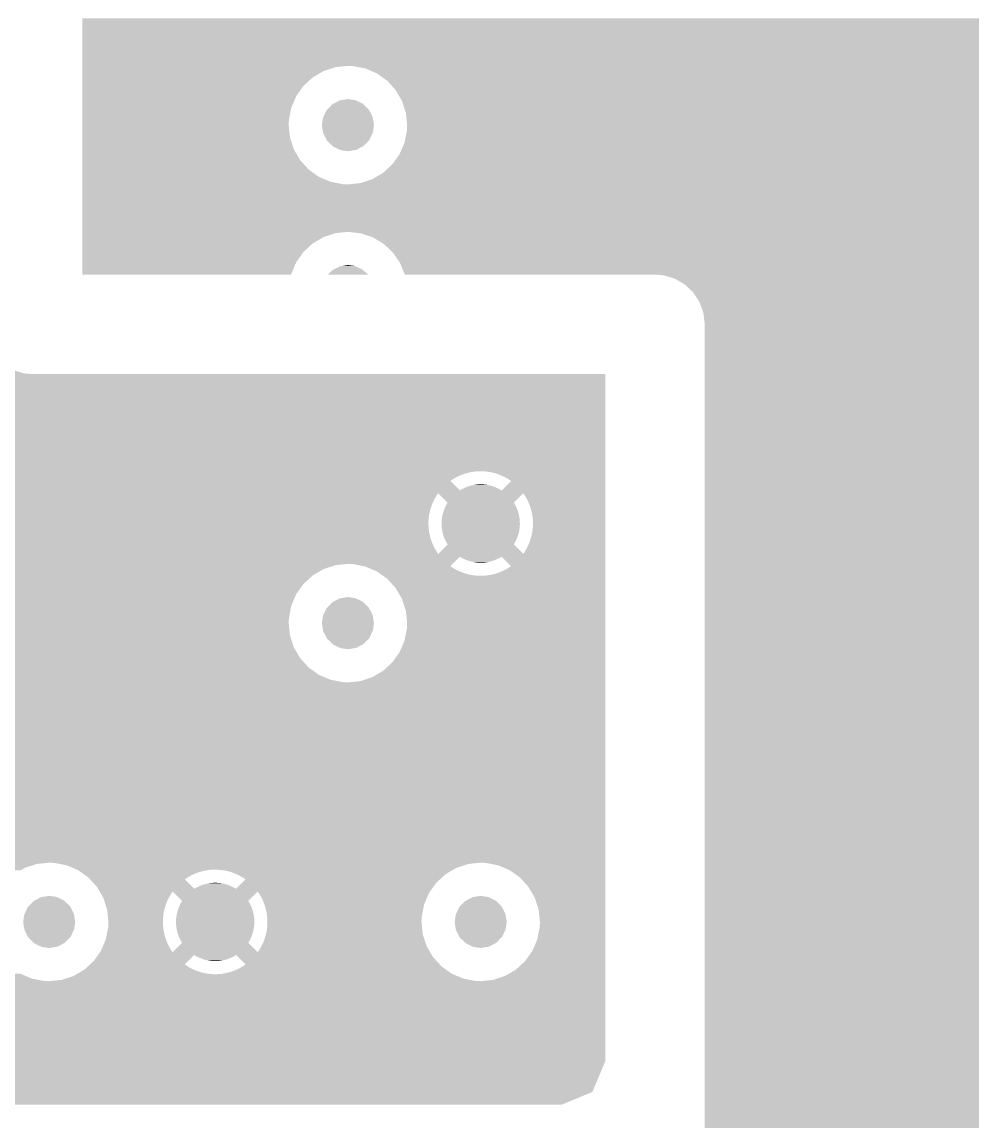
# Model space of a CAD drawing. Extents: x 295 to 953, y 10 to 290.
# Drawn here: x 645.09 to 659.63, y 184.79 to 201.63 of the extents above; entities that cross this region are included whole.
import ezdxf

# ---------------------------------------------------------------- set-up
doc = ezdxf.new("R2010")
doc.units = 0
doc.header["$LTSCALE"] = 5
doc.header["$MEASUREMENT"] = 0
doc.layers.add('FROMC1', color=7, linetype='CONTINUOUS')

msp = doc.modelspace()

# ---------------------------------------------------------------- linework, layer by layer
at = {"layer": 'FROMC1'}
for points in [[(646.01, 200.955), (646.01, 201.681), (679.411, 200.955), (679.411, 201.681)], [(646.01, 200.935), (646.01, 200.955), (649.883, 200.935), (650.074, 200.955)], [(646.01, 200.875), (646.01, 200.935), (649.701, 200.875), (649.883, 200.935)], [(646.01, 200.778), (646.01, 200.875), (649.535, 200.778), (649.701, 200.875)], [(650.153, 200.951), (650.074, 200.955), (679.411, 200.951), (679.411, 200.955)], [(650.342, 200.914), (650.153, 200.951), (679.411, 200.914), (679.411, 200.951)], [(650.518, 200.839), (650.342, 200.914), (679.411, 200.839), (679.411, 200.914)], [(650.674, 200.728), (650.518, 200.839), (679.411, 200.728), (679.411, 200.839)], [(646.01, 200.648), (646.01, 200.778), (649.394, 200.648), (649.535, 200.778)], [(646.01, 200.492), (646.01, 200.648), (649.283, 200.492), (649.394, 200.648)], [(650.803, 200.586), (650.674, 200.728), (679.411, 200.586), (679.411, 200.728)], [(646.01, 200.316), (646.01, 200.492), (649.207, 200.316), (649.283, 200.492)], [(650.9, 200.421), (650.803, 200.586), (679.411, 200.421), (679.411, 200.586)], [(646.01, 200.128), (646.01, 200.316), (649.17, 200.128), (649.207, 200.316)], [(649.756, 200.286), (649.836, 200.368), (650.394, 200.286), (650.309, 200.368)], [(649.836, 200.368), (649.848, 200.374), (650.309, 200.368), (650.303, 200.374)], [(649.848, 200.374), (649.948, 200.427), (650.303, 200.374), (650.195, 200.427)], [(649.948, 200.427), (649.968, 200.43), (650.195, 200.427), (650.189, 200.43)], [(649.968, 200.43), (650.074, 200.447), (650.189, 200.43), (650.074, 200.447)], [(650.96, 200.239), (650.9, 200.421), (679.411, 200.239), (679.411, 200.421)], [(646.01, 200.048), (646.01, 200.128), (649.167, 200.048), (649.17, 200.128)], [(649.675, 200.048), (649.692, 200.163), (650.472, 200.048), (650.454, 200.163)], [(649.692, 200.163), (649.697, 200.173), (650.454, 200.163), (650.452, 200.173)], [(649.697, 200.173), (649.747, 200.277), (650.452, 200.173), (650.398, 200.277)], [(649.747, 200.277), (649.756, 200.286), (650.398, 200.277), (650.394, 200.286)], [(650.98, 200.048), (650.96, 200.239), (679.411, 200.048), (679.411, 200.239)], [(646.01, 199.857), (646.01, 200.048), (649.187, 199.857), (649.167, 200.048)], [(649.693, 199.933), (649.675, 200.048), (650.455, 199.933), (650.472, 200.048)], [(650.94, 199.78), (650.977, 199.968), (679.411, 199.78), (679.411, 199.968)], [(650.977, 199.968), (650.98, 200.048), (679.411, 199.968), (679.411, 200.048)], [(646.01, 199.675), (646.01, 199.857), (649.247, 199.675), (649.187, 199.857)], [(649.695, 199.923), (649.693, 199.933), (650.45, 199.923), (650.455, 199.933)], [(649.749, 199.819), (649.695, 199.923), (650.4, 199.819), (650.45, 199.923)], [(649.753, 199.81), (649.749, 199.819), (650.391, 199.81), (650.4, 199.819)], [(649.838, 199.728), (649.753, 199.81), (650.311, 199.728), (650.391, 199.81)], [(646.01, 199.51), (646.01, 199.675), (649.344, 199.51), (649.247, 199.675)], [(649.844, 199.722), (649.838, 199.728), (650.299, 199.722), (650.311, 199.728)], [(649.952, 199.669), (649.844, 199.722), (650.199, 199.669), (650.299, 199.722)], [(649.959, 199.666), (649.952, 199.669), (650.179, 199.666), (650.199, 199.669)], [(650.074, 199.649), (649.959, 199.666), (650.074, 199.649), (650.179, 199.666)], [(650.864, 199.604), (650.94, 199.78), (679.411, 199.604), (679.411, 199.78)], [(646.01, 199.368), (646.01, 199.51), (649.473, 199.368), (649.344, 199.51)], [(650.753, 199.448), (650.864, 199.604), (679.411, 199.448), (679.411, 199.604)], [(646.01, 199.257), (646.01, 199.368), (649.629, 199.257), (649.473, 199.368)], [(650.446, 199.221), (650.612, 199.318), (679.411, 199.221), (679.411, 199.318)], [(650.612, 199.318), (650.753, 199.448), (679.411, 199.318), (679.411, 199.448)], [(646.01, 199.182), (646.01, 199.257), (649.806, 199.182), (649.629, 199.257)], [(646.01, 199.145), (646.01, 199.182), (649.994, 199.145), (649.806, 199.182)], [(646.01, 199.141), (646.01, 199.145), (650.074, 199.141), (649.994, 199.145)], [(646.01, 198.415), (646.01, 199.141), (679.411, 198.415), (679.411, 199.141)], [(650.074, 199.141), (650.264, 199.161), (679.411, 199.141), (679.411, 199.161)], [(650.264, 199.161), (650.446, 199.221), (679.411, 199.161), (679.411, 199.221)], [(646.01, 198.395), (646.01, 198.415), (649.883, 198.395), (650.074, 198.415)], [(646.01, 198.335), (646.01, 198.395), (649.701, 198.335), (649.883, 198.395)], [(646.01, 198.238), (646.01, 198.335), (649.535, 198.238), (649.701, 198.335)], [(650.278, 198.391), (650.074, 198.415), (679.411, 198.391), (679.411, 198.415)], [(650.459, 198.329), (650.278, 198.391), (679.411, 198.329), (679.411, 198.391)], [(650.623, 198.229), (650.459, 198.329), (679.411, 198.229), (679.411, 198.329)], [(646.01, 198.108), (646.01, 198.238), (649.394, 198.108), (649.535, 198.238)], [(646.01, 197.952), (646.01, 198.108), (649.283, 197.952), (649.394, 198.108)], [(650.762, 198.098), (650.623, 198.229), (679.411, 198.098), (679.411, 198.229)], [(646.01, 197.762), (646.01, 197.952), (649.203, 197.762), (649.283, 197.952)], [(650.871, 197.94), (650.762, 198.098), (679.411, 197.94), (679.411, 198.098)], [(650.944, 197.762), (650.871, 197.94), (679.411, 197.762), (679.411, 197.94)], [(649.767, 197.763), (649.836, 197.828), (650.38, 197.763), (650.306, 197.828)], [(649.836, 197.828), (649.871, 197.846), (650.306, 197.828), (650.285, 197.846)], [(649.871, 197.846), (649.948, 197.887), (650.285, 197.846), (650.189, 197.887)], [(649.948, 197.887), (650.003, 197.895), (650.189, 197.887), (650.168, 197.895)], [(650.003, 197.895), (650.074, 197.907), (650.168, 197.895), (650.074, 197.907)], [(649.767, 197.762), (649.767, 197.763), (650.38, 197.762), (650.38, 197.763)], [(650.944, 197.762), (650.944, 197.762), (679.41, 197.762), (679.411, 197.762)], [(654.912, 197.749), (654.773, 197.762), (661.011, 197.749), (661.123, 197.762)], [(654.936, 197.742), (654.912, 197.749), (660.948, 197.742), (661.011, 197.749)], [(655.08, 197.697), (654.936, 197.742), (660.825, 197.697), (660.948, 197.742)], [(655.106, 197.682), (655.08, 197.697), (660.783, 197.682), (660.825, 197.697)], [(655.232, 197.608), (655.106, 197.682), (660.67, 197.608), (660.783, 197.682)], [(655.255, 197.586), (655.232, 197.608), (660.636, 197.586), (660.67, 197.608)], [(655.359, 197.487), (655.255, 197.586), (660.541, 197.487), (660.636, 197.586)], [(655.377, 197.459), (655.359, 197.487), (660.514, 197.459), (660.541, 197.487)], [(655.455, 197.34), (655.377, 197.459), (660.444, 197.34), (660.514, 197.459)], [(655.466, 197.308), (655.455, 197.34), (660.425, 197.308), (660.444, 197.34)], [(655.514, 197.175), (655.466, 197.308), (660.384, 197.175), (660.425, 197.308)], [(655.518, 197.14), (655.514, 197.175), (660.373, 197.14), (660.384, 197.175)], [(655.535, 197), (655.518, 197.14), (660.361, 197), (660.373, 197.14)], [(655.535, 195.587), (655.535, 197), (660.361, 195.587), (660.361, 197)], [(597.75, 196.251), (597.75, 196.303), (645.108, 196.251), (644.94, 196.303)], [(597.75, 196.238), (597.75, 196.251), (645.248, 196.238), (645.108, 196.251)], [(597.75, 196.002), (597.75, 196.238), (654.011, 196.002), (654.011, 196.238)], [(597.75, 196.238), (597.75, 196.238), (654.011, 196.238), (654.01, 196.238)], [(634.532, 195.998), (634.453, 196.002), (654.011, 195.998), (654.011, 196.002)], [(634.721, 195.961), (634.532, 195.998), (654.011, 195.961), (654.011, 195.998)], [(634.897, 195.886), (634.721, 195.961), (654.011, 195.886), (654.011, 195.961)], [(635.053, 195.775), (634.897, 195.886), (654.011, 195.775), (654.011, 195.886)], [(635.182, 195.633), (635.053, 195.775), (654.011, 195.633), (654.011, 195.775)], [(635.279, 195.468), (635.182, 195.633), (654.011, 195.468), (654.011, 195.633)], [(655.535, 195.586), (655.535, 195.587), (660.36, 195.586), (660.361, 195.587)], [(655.535, 195.415), (655.535, 195.586), (660.274, 195.415), (660.36, 195.586)], [(635.339, 195.286), (635.279, 195.468), (654.011, 195.286), (654.011, 195.468)], [(655.535, 195.23), (655.535, 195.415), (660.226, 195.23), (660.274, 195.415)], [(635.359, 195.095), (635.339, 195.286), (654.011, 195.095), (654.011, 195.286)], [(635.356, 195.015), (635.359, 195.095), (654.011, 195.015), (654.011, 195.095)], [(655.535, 195.095), (655.535, 195.23), (660.216, 195.095), (660.226, 195.23)], [(655.535, 194.904), (655.535, 195.095), (660.236, 194.904), (660.216, 195.095)], [(635.319, 194.827), (635.356, 195.015), (654.011, 194.827), (654.011, 195.015)], [(635.277, 194.73), (635.282, 194.741), (651.919, 194.73), (651.975, 194.741)], [(635.282, 194.741), (635.285, 194.749), (651.975, 194.741), (652.031, 194.749)], [(635.285, 194.749), (635.287, 194.752), (652.031, 194.749), (652.088, 194.752)], [(635.287, 194.752), (635.319, 194.827), (654.011, 194.752), (654.011, 194.827)], [(652.145, 194.751), (652.088, 194.752), (654.011, 194.751), (654.011, 194.752)], [(652.202, 194.746), (652.145, 194.751), (654.011, 194.746), (654.011, 194.751)], [(652.258, 194.737), (652.202, 194.746), (654.011, 194.737), (654.011, 194.746)], [(655.535, 194.722), (655.535, 194.904), (660.296, 194.722), (660.236, 194.904)], [(635.132, 194.495), (635.209, 194.603), (651.75, 194.495), (651.641, 194.603)], [(635.209, 194.603), (635.218, 194.616), (651.641, 194.603), (651.659, 194.616)], [(635.218, 194.616), (635.24, 194.646), (651.659, 194.616), (651.707, 194.646)], [(635.24, 194.646), (635.243, 194.651), (651.707, 194.646), (651.717, 194.651)], [(635.243, 194.651), (635.252, 194.673), (651.717, 194.651), (651.758, 194.673)], [(635.252, 194.673), (635.262, 194.696), (651.758, 194.673), (651.81, 194.696)], [(635.262, 194.696), (635.271, 194.715), (651.81, 194.696), (651.864, 194.715)], [(635.271, 194.715), (635.277, 194.73), (651.864, 194.715), (651.919, 194.73)], [(652.314, 194.725), (652.258, 194.737), (654.011, 194.725), (654.011, 194.737)], [(652.368, 194.708), (652.314, 194.725), (654.011, 194.708), (654.011, 194.725)], [(652.421, 194.687), (652.368, 194.708), (654.011, 194.687), (654.011, 194.708)], [(652.473, 194.663), (652.421, 194.687), (654.011, 194.663), (654.011, 194.687)], [(652.426, 194.459), (652.57, 194.603), (654.011, 194.459), (654.011, 194.603)], [(652.523, 194.635), (652.473, 194.663), (654.011, 194.635), (654.011, 194.663)], [(652.57, 194.603), (652.523, 194.635), (654.011, 194.603), (654.011, 194.635)], [(655.535, 194.604), (655.535, 194.722), (660.36, 194.604), (660.296, 194.722)], [(655.535, 194.603), (655.535, 194.604), (660.361, 194.603), (660.36, 194.604)], [(655.535, 185.57), (655.535, 194.603), (660.361, 185.57), (660.361, 194.603)], [(634.995, 194.369), (635.047, 194.417), (651.423, 194.369), (651.454, 194.417)], [(635.047, 194.417), (635.093, 194.459), (654.011, 194.417), (654.011, 194.459)], [(635.093, 194.459), (635.132, 194.495), (651.785, 194.459), (651.75, 194.495)], [(635.093, 194.459), (635.093, 194.459), (651.786, 194.459), (651.785, 194.459)], [(651.599, 194.272), (651.454, 194.417), (652.612, 194.272), (652.757, 194.417)], [(651.786, 194.459), (651.814, 194.476), (652.426, 194.459), (652.396, 194.476)], [(651.814, 194.476), (651.829, 194.483), (652.396, 194.476), (652.383, 194.483)], [(651.829, 194.483), (651.858, 194.498), (652.383, 194.483), (652.352, 194.498)], [(651.858, 194.498), (651.874, 194.504), (652.352, 194.498), (652.338, 194.504)], [(651.874, 194.504), (651.904, 194.517), (652.338, 194.504), (652.306, 194.517)], [(651.904, 194.517), (651.921, 194.522), (652.306, 194.517), (652.292, 194.522)], [(651.921, 194.522), (651.951, 194.531), (652.292, 194.522), (652.258, 194.531)], [(651.951, 194.531), (651.969, 194.535), (652.258, 194.531), (652.244, 194.535)], [(651.969, 194.535), (651.999, 194.542), (652.244, 194.535), (652.209, 194.542)], [(651.999, 194.542), (652.018, 194.545), (652.209, 194.542), (652.196, 194.545)], [(652.018, 194.545), (652.048, 194.549), (652.196, 194.545), (652.159, 194.549)], [(652.048, 194.549), (652.072, 194.55), (652.159, 194.549), (652.147, 194.55)], [(652.072, 194.55), (652.098, 194.551), (652.147, 194.55), (652.098, 194.551)], [(652.779, 194.384), (652.757, 194.417), (654.011, 194.384), (654.011, 194.417)], [(634.662, 194.215), (634.824, 194.268), (651.35, 194.215), (651.37, 194.268)], [(634.824, 194.268), (634.825, 194.268), (651.37, 194.268), (651.371, 194.268)], [(634.825, 194.268), (634.912, 194.319), (651.371, 194.268), (651.395, 194.319)], [(634.912, 194.319), (634.991, 194.365), (651.395, 194.319), (651.421, 194.365)], [(634.991, 194.365), (634.995, 194.369), (651.421, 194.365), (651.423, 194.369)], [(651.574, 194.229), (651.578, 194.236), (652.637, 194.229), (652.633, 194.236)], [(651.578, 194.236), (651.599, 194.272), (652.633, 194.236), (652.612, 194.272)], [(652.808, 194.335), (652.779, 194.384), (654.011, 194.335), (654.011, 194.384)], [(652.834, 194.284), (652.808, 194.335), (654.011, 194.284), (654.011, 194.335)], [(652.855, 194.231), (652.834, 194.284), (654.011, 194.231), (654.011, 194.284)], [(608.282, 194.16), (608.273, 194.188), (651.333, 194.16), (651.342, 194.188)], [(608.288, 194.143), (608.282, 194.16), (651.329, 194.143), (651.333, 194.16)], [(608.292, 194.105), (608.288, 194.143), (651.32, 194.105), (651.329, 194.143)], [(608.298, 194.048), (608.292, 194.105), (651.311, 194.048), (651.32, 194.105)], [(634.453, 194.188), (634.643, 194.208), (651.342, 194.188), (651.348, 194.208)], [(634.643, 194.208), (634.662, 194.215), (651.348, 194.208), (651.35, 194.215)], [(651.515, 194.05), (651.522, 194.091), (652.697, 194.05), (652.688, 194.091)], [(651.522, 194.091), (651.525, 194.099), (652.688, 194.091), (652.687, 194.099)], [(651.525, 194.099), (651.536, 194.138), (652.687, 194.099), (652.675, 194.138)], [(651.536, 194.138), (651.539, 194.146), (652.675, 194.138), (652.673, 194.146)], [(651.539, 194.146), (651.553, 194.185), (652.673, 194.146), (652.658, 194.185)], [(651.553, 194.185), (651.557, 194.192), (652.658, 194.185), (652.655, 194.192)], [(651.557, 194.192), (651.574, 194.229), (652.655, 194.192), (652.637, 194.229)], [(652.873, 194.177), (652.855, 194.231), (654.011, 194.177), (654.011, 194.231)], [(652.887, 194.122), (652.873, 194.177), (654.011, 194.122), (654.011, 194.177)], [(652.898, 194.066), (652.887, 194.122), (654.011, 194.066), (654.011, 194.122)], [(652.904, 194.009), (652.898, 194.066), (654.011, 194.009), (654.011, 194.066)], [(608.304, 193.991), (608.298, 194.048), (651.306, 193.991), (651.311, 194.048)], [(608.308, 193.952), (608.304, 193.991), (651.306, 193.952), (651.306, 193.991)], [(608.305, 193.878), (608.308, 193.934), (651.309, 193.878), (651.306, 193.934)], [(608.308, 193.934), (608.308, 193.952), (651.306, 193.934), (651.306, 193.952)], [(651.506, 193.952), (651.508, 193.993), (652.705, 193.952), (652.703, 193.993)], [(651.508, 193.911), (651.506, 193.952), (652.704, 193.911), (652.705, 193.952)], [(651.508, 194.001), (651.513, 194.042), (652.703, 194.001), (652.698, 194.042)], [(651.508, 193.993), (651.508, 194.001), (652.703, 193.993), (652.703, 194.001)], [(651.508, 193.903), (651.508, 193.911), (652.703, 193.903), (652.704, 193.911)], [(651.513, 193.862), (651.508, 193.903), (652.698, 193.862), (652.703, 193.903)], [(651.513, 194.042), (651.515, 194.05), (652.698, 194.042), (652.697, 194.05)], [(652.9, 193.856), (652.905, 193.913), (654.011, 193.856), (654.011, 193.913)], [(652.906, 193.952), (652.904, 194.009), (654.011, 193.952), (654.011, 194.009)], [(652.905, 193.913), (652.906, 193.952), (654.011, 193.913), (654.011, 193.952)], [(608.273, 193.71), (608.284, 193.765), (651.343, 193.71), (651.328, 193.765)], [(608.284, 193.765), (608.295, 193.821), (651.328, 193.765), (651.316, 193.821)], [(608.295, 193.821), (608.305, 193.872), (651.316, 193.821), (651.31, 193.872)], [(608.305, 193.872), (608.305, 193.878), (651.31, 193.872), (651.309, 193.878)], [(651.514, 193.854), (651.513, 193.862), (652.697, 193.854), (652.698, 193.862)], [(651.523, 193.813), (651.514, 193.854), (652.689, 193.813), (652.697, 193.854)], [(651.524, 193.805), (651.523, 193.813), (652.687, 193.805), (652.689, 193.813)], [(651.536, 193.766), (651.524, 193.805), (652.675, 193.766), (652.687, 193.805)], [(651.538, 193.758), (651.536, 193.766), (652.672, 193.758), (652.675, 193.766)], [(651.553, 193.719), (651.538, 193.758), (652.658, 193.719), (652.672, 193.758)], [(652.861, 193.689), (652.878, 193.744), (654.011, 193.689), (654.011, 193.744)], [(652.878, 193.744), (652.891, 193.799), (654.011, 193.744), (654.011, 193.799)], [(652.891, 193.799), (652.9, 193.856), (654.011, 193.799), (654.011, 193.856)], [(608.212, 193.554), (608.234, 193.604), (651.412, 193.554), (651.385, 193.604)], [(608.234, 193.604), (608.256, 193.657), (651.385, 193.604), (651.362, 193.657)], [(608.256, 193.657), (608.268, 193.684), (651.362, 193.657), (651.352, 193.684)], [(608.268, 193.684), (608.273, 193.71), (651.352, 193.684), (651.343, 193.71)], [(651.454, 193.487), (651.599, 193.632), (652.757, 193.487), (652.612, 193.632)], [(651.556, 193.712), (651.553, 193.719), (652.655, 193.712), (652.658, 193.719)], [(651.574, 193.675), (651.556, 193.712), (652.637, 193.675), (652.655, 193.712)], [(651.578, 193.668), (651.574, 193.675), (652.633, 193.668), (652.637, 193.675)], [(651.599, 193.632), (651.578, 193.668), (652.612, 193.632), (652.633, 193.668)], [(652.788, 193.535), (652.816, 193.585), (654.011, 193.535), (654.011, 193.585)], [(652.816, 193.585), (652.841, 193.636), (654.011, 193.585), (654.011, 193.636)], [(652.841, 193.636), (652.861, 193.689), (654.011, 193.636), (654.011, 193.689)], [(608.081, 193.352), (608.148, 193.445), (651.692, 193.352), (651.785, 193.445)], [(608.148, 193.445), (608.178, 193.487), (654.011, 193.445), (654.011, 193.487)], [(608.148, 193.445), (608.148, 193.445), (651.785, 193.445), (651.786, 193.445)], [(608.178, 193.487), (608.19, 193.505), (651.454, 193.487), (651.442, 193.505)], [(608.19, 193.505), (608.192, 193.508), (651.442, 193.505), (651.44, 193.508)], [(608.192, 193.508), (608.212, 193.554), (651.44, 193.508), (651.412, 193.554)], [(651.815, 193.428), (651.786, 193.445), (652.397, 193.428), (652.426, 193.445)], [(651.828, 193.421), (651.815, 193.428), (652.382, 193.421), (652.397, 193.428)], [(651.859, 193.406), (651.828, 193.421), (652.353, 193.406), (652.382, 193.421)], [(651.873, 193.4), (651.859, 193.406), (652.337, 193.4), (652.353, 193.406)], [(651.905, 193.387), (651.873, 193.4), (652.307, 193.387), (652.337, 193.4)], [(652.57, 193.301), (652.426, 193.445), (654.011, 193.301), (654.011, 193.445)], [(652.757, 193.487), (652.788, 193.535), (654.011, 193.487), (654.011, 193.535)], [(608.063, 193.335), (608.081, 193.352), (651.675, 193.335), (651.692, 193.352)], [(636.945, 193.331), (636.866, 193.335), (650.04, 193.331), (650.074, 193.335)], [(637.031, 193.315), (636.945, 193.331), (649.883, 193.315), (650.04, 193.331)], [(637.134, 193.294), (637.031, 193.315), (649.821, 193.294), (649.883, 193.315)], [(637.226, 193.255), (637.134, 193.294), (649.701, 193.255), (649.821, 193.294)], [(637.31, 193.219), (637.226, 193.255), (649.639, 193.219), (649.701, 193.255)], [(650.153, 193.331), (650.074, 193.335), (651.672, 193.331), (651.675, 193.335)], [(650.309, 193.301), (650.153, 193.331), (651.641, 193.301), (651.672, 193.331)], [(650.342, 193.294), (650.309, 193.301), (651.651, 193.294), (651.641, 193.301)], [(650.4, 193.269), (650.342, 193.294), (651.689, 193.269), (651.651, 193.294)], [(650.465, 193.241), (650.4, 193.269), (651.738, 193.241), (651.689, 193.269)], [(650.518, 193.219), (650.465, 193.241), (651.786, 193.219), (651.738, 193.241)], [(651.919, 193.382), (651.905, 193.387), (652.29, 193.382), (652.307, 193.387)], [(651.953, 193.373), (651.919, 193.382), (652.26, 193.373), (652.29, 193.382)], [(651.967, 193.369), (651.953, 193.373), (652.242, 193.369), (652.26, 193.373)], [(652.002, 193.362), (651.967, 193.369), (652.212, 193.362), (652.242, 193.369)], [(652.015, 193.359), (652.002, 193.362), (652.193, 193.359), (652.212, 193.362)], [(652.052, 193.355), (652.015, 193.359), (652.163, 193.355), (652.193, 193.359)], [(652.064, 193.354), (652.052, 193.355), (652.139, 193.354), (652.163, 193.355)], [(652.113, 193.353), (652.064, 193.354), (652.113, 193.353), (652.139, 193.354)], [(652.401, 193.208), (652.453, 193.231), (654.011, 193.208), (654.011, 193.231)], [(652.453, 193.231), (652.504, 193.258), (654.011, 193.231), (654.011, 193.258)], [(652.504, 193.258), (652.552, 193.288), (654.011, 193.258), (654.011, 193.288)], [(652.552, 193.288), (652.57, 193.301), (654.011, 193.288), (654.011, 193.301)], [(637.395, 193.158), (637.31, 193.219), (649.535, 193.158), (649.639, 193.219)], [(637.466, 193.108), (637.395, 193.158), (649.481, 193.108), (649.535, 193.158)], [(637.538, 193.028), (637.466, 193.108), (649.394, 193.028), (649.481, 193.108)], [(650.52, 193.217), (650.518, 193.219), (651.79, 193.217), (651.786, 193.219)], [(650.549, 193.196), (650.52, 193.217), (651.843, 193.196), (651.79, 193.217)], [(650.573, 193.179), (650.549, 193.196), (651.897, 193.179), (651.843, 193.196)], [(650.591, 193.167), (650.573, 193.179), (651.953, 193.167), (651.897, 193.179)], [(650.603, 193.158), (650.591, 193.167), (652.009, 193.158), (651.953, 193.167)], [(650.61, 193.153), (650.603, 193.158), (652.066, 193.153), (652.009, 193.158)], [(650.611, 193.152), (650.61, 193.153), (652.123, 193.152), (652.066, 193.153)], [(650.674, 193.108), (650.611, 193.152), (654.011, 193.108), (654.011, 193.152)], [(650.803, 192.966), (650.674, 193.108), (654.011, 192.966), (654.011, 193.108)], [(652.123, 193.152), (652.18, 193.155), (654.011, 193.152), (654.011, 193.155)], [(652.18, 193.155), (652.237, 193.163), (654.011, 193.155), (654.011, 193.163)], [(652.237, 193.163), (652.292, 193.174), (654.011, 193.163), (654.011, 193.174)], [(652.292, 193.174), (652.347, 193.189), (654.011, 193.174), (654.011, 193.189)], [(652.347, 193.189), (652.401, 193.208), (654.011, 193.189), (654.011, 193.208)], [(637.595, 192.966), (637.538, 193.028), (649.35, 192.966), (649.394, 193.028)], [(637.65, 192.872), (637.595, 192.966), (649.283, 192.872), (649.35, 192.966)], [(650.9, 192.801), (650.803, 192.966), (654.011, 192.801), (654.011, 192.966)], [(637.692, 192.801), (637.65, 192.872), (649.252, 192.801), (649.283, 192.872)], [(637.727, 192.696), (637.692, 192.801), (649.207, 192.696), (649.252, 192.801)], [(649.756, 192.666), (649.836, 192.748), (650.394, 192.666), (650.309, 192.748)], [(649.836, 192.748), (649.848, 192.754), (650.309, 192.748), (650.303, 192.754)], [(649.848, 192.754), (649.948, 192.807), (650.303, 192.754), (650.195, 192.807)], [(649.948, 192.807), (649.968, 192.81), (650.195, 192.807), (650.189, 192.81)], [(649.968, 192.81), (650.074, 192.827), (650.189, 192.81), (650.074, 192.827)], [(650.96, 192.619), (650.9, 192.801), (654.011, 192.619), (654.011, 192.801)], [(637.752, 192.619), (637.727, 192.696), (649.192, 192.619), (649.207, 192.696)], [(637.764, 192.508), (637.752, 192.619), (649.17, 192.508), (649.192, 192.619)], [(649.692, 192.543), (649.697, 192.553), (650.454, 192.543), (650.452, 192.553)], [(649.697, 192.553), (649.747, 192.657), (650.452, 192.553), (650.398, 192.657)], [(649.747, 192.657), (649.756, 192.666), (650.398, 192.657), (650.394, 192.666)], [(650.98, 192.428), (650.96, 192.619), (654.011, 192.428), (654.011, 192.619)], [(637.772, 192.428), (637.764, 192.508), (649.167, 192.428), (649.17, 192.508)], [(637.769, 192.348), (637.772, 192.428), (649.175, 192.348), (649.167, 192.428)], [(649.675, 192.428), (649.692, 192.543), (650.472, 192.428), (650.454, 192.543)], [(649.693, 192.313), (649.675, 192.428), (650.455, 192.313), (650.472, 192.428)], [(650.977, 192.348), (650.98, 192.428), (654.011, 192.348), (654.011, 192.428)], [(637.732, 192.16), (637.747, 192.237), (649.212, 192.16), (649.187, 192.237)], [(637.747, 192.237), (637.769, 192.348), (649.187, 192.237), (649.175, 192.348)], [(649.695, 192.303), (649.693, 192.313), (650.45, 192.303), (650.455, 192.313)], [(649.749, 192.199), (649.695, 192.303), (650.4, 192.199), (650.45, 192.303)], [(650.94, 192.16), (650.977, 192.348), (654.011, 192.16), (654.011, 192.348)], [(637.656, 191.984), (637.687, 192.055), (649.289, 191.984), (649.247, 192.055)], [(637.687, 192.055), (637.732, 192.16), (649.247, 192.055), (649.212, 192.16)], [(649.753, 192.19), (649.749, 192.199), (650.391, 192.19), (650.4, 192.199)], [(649.838, 192.108), (649.753, 192.19), (650.311, 192.108), (650.391, 192.19)], [(649.844, 192.102), (649.838, 192.108), (650.299, 192.102), (650.311, 192.108)], [(649.952, 192.049), (649.844, 192.102), (650.199, 192.049), (650.299, 192.102)], [(649.959, 192.046), (649.952, 192.049), (650.179, 192.046), (650.199, 192.049)], [(650.074, 192.029), (649.959, 192.046), (650.074, 192.029), (650.179, 192.046)], [(650.864, 191.984), (650.94, 192.16), (654.011, 191.984), (654.011, 192.16)], [(637.545, 191.828), (637.589, 191.89), (649.401, 191.828), (649.344, 191.89)], [(637.589, 191.89), (637.656, 191.984), (649.344, 191.89), (649.289, 191.984)], [(650.753, 191.828), (650.864, 191.984), (654.011, 191.828), (654.011, 191.984)], [(637.404, 191.698), (637.459, 191.748), (649.544, 191.698), (649.473, 191.748)], [(637.459, 191.748), (637.545, 191.828), (649.473, 191.748), (649.401, 191.828)], [(650.612, 191.698), (650.753, 191.828), (654.011, 191.698), (654.011, 191.828)], [(636.899, 191.525), (637.056, 191.541), (649.994, 191.525), (649.909, 191.541)], [(637.056, 191.541), (637.118, 191.562), (649.909, 191.541), (649.806, 191.562)], [(637.118, 191.562), (637.238, 191.601), (649.806, 191.562), (649.713, 191.601)], [(637.238, 191.601), (637.3, 191.637), (649.713, 191.601), (649.629, 191.637)], [(637.3, 191.637), (637.404, 191.698), (649.629, 191.637), (649.544, 191.698)], [(650.074, 191.521), (650.264, 191.541), (654.011, 191.521), (654.011, 191.541)], [(650.264, 191.541), (650.446, 191.601), (654.011, 191.541), (654.011, 191.601)], [(650.446, 191.601), (650.612, 191.698), (654.011, 191.601), (654.011, 191.698)], [(631.529, 191.476), (631.514, 191.521), (654.011, 191.476), (654.011, 191.521)], [(631.549, 191.285), (631.529, 191.476), (654.011, 191.285), (654.011, 191.476)], [(636.866, 191.521), (636.899, 191.525), (650.074, 191.521), (649.994, 191.525)], [(631.509, 191.017), (631.546, 191.205), (654.011, 191.017), (654.011, 191.205)], [(631.546, 191.205), (631.549, 191.285), (654.011, 191.205), (654.011, 191.285)], [(631.433, 190.841), (631.509, 191.017), (654.011, 190.841), (654.011, 191.017)], [(631.322, 190.685), (631.433, 190.841), (654.011, 190.685), (654.011, 190.841)], [(631.015, 190.458), (631.181, 190.555), (654.011, 190.458), (654.011, 190.555)], [(631.181, 190.555), (631.322, 190.685), (654.011, 190.555), (654.011, 190.685)], [(597.75, 188.763), (597.75, 190.378), (654.011, 188.763), (654.011, 190.378)], [(630.643, 190.378), (630.833, 190.398), (654.011, 190.378), (654.011, 190.398)], [(630.833, 190.398), (631.015, 190.458), (654.011, 190.398), (654.011, 190.458)], [(607.481, 188.759), (607.402, 188.763), (645.468, 188.759), (645.502, 188.763)], [(607.567, 188.743), (607.481, 188.759), (645.311, 188.743), (645.468, 188.759)], [(607.67, 188.722), (607.567, 188.743), (645.249, 188.722), (645.311, 188.743)], [(607.762, 188.683), (607.67, 188.722), (645.129, 188.683), (645.249, 188.722)], [(607.846, 188.647), (607.762, 188.683), (645.067, 188.647), (645.129, 188.683)], [(645.581, 188.759), (645.502, 188.763), (652.072, 188.759), (652.106, 188.763)], [(645.667, 188.743), (645.581, 188.759), (651.915, 188.743), (652.072, 188.759)], [(645.77, 188.722), (645.667, 188.743), (651.853, 188.722), (651.915, 188.743)], [(645.862, 188.683), (645.77, 188.722), (651.733, 188.683), (651.853, 188.722)], [(645.924, 188.656), (645.862, 188.683), (651.687, 188.656), (651.733, 188.683)], [(652.185, 188.759), (652.106, 188.763), (654.011, 188.759), (654.011, 188.763)], [(652.374, 188.722), (652.185, 188.759), (654.011, 188.722), (654.011, 188.759)], [(652.55, 188.647), (652.374, 188.722), (654.011, 188.647), (654.011, 188.722)], [(645.932, 188.653), (645.924, 188.656), (647.967, 188.653), (648.024, 188.656)], [(645.946, 188.647), (645.932, 188.653), (647.921, 188.647), (647.967, 188.653)], [(645.947, 188.645), (645.946, 188.647), (647.911, 188.645), (647.921, 188.647)], [(645.963, 188.634), (645.947, 188.645), (647.855, 188.634), (647.911, 188.645)], [(645.985, 188.619), (645.963, 188.634), (647.8, 188.619), (647.855, 188.634)], [(646.012, 188.6), (645.985, 188.619), (647.746, 188.6), (647.8, 188.619)], [(646.044, 188.577), (646.012, 188.6), (647.694, 188.577), (647.746, 188.6)], [(646.082, 188.55), (646.044, 188.577), (647.643, 188.55), (647.694, 188.577)], [(646.102, 188.536), (646.082, 188.55), (647.62, 188.536), (647.643, 188.55)], [(646.116, 188.52), (646.102, 188.536), (647.595, 188.52), (647.62, 188.536)], [(646.128, 188.507), (646.116, 188.52), (647.577, 188.507), (647.595, 188.52)], [(648.081, 188.655), (648.024, 188.656), (651.686, 188.655), (651.687, 188.656)], [(648.138, 188.65), (648.081, 188.655), (651.678, 188.65), (651.686, 188.655)], [(648.194, 188.641), (648.138, 188.65), (651.662, 188.641), (651.678, 188.65)], [(648.25, 188.629), (648.194, 188.641), (651.64, 188.629), (651.662, 188.641)], [(648.304, 188.612), (648.25, 188.629), (651.612, 188.612), (651.64, 188.629)], [(648.357, 188.591), (648.304, 188.612), (651.576, 188.591), (651.612, 188.612)], [(648.369, 188.586), (648.357, 188.591), (651.567, 188.586), (651.576, 188.591)], [(648.409, 188.567), (648.369, 188.586), (651.547, 188.567), (651.567, 188.586)], [(648.459, 188.539), (648.409, 188.567), (651.516, 188.539), (651.547, 188.567)], [(648.506, 188.507), (648.459, 188.539), (651.482, 188.507), (651.516, 188.539)], [(652.706, 188.536), (652.55, 188.647), (654.011, 188.536), (654.011, 188.647)], [(652.835, 188.394), (652.706, 188.536), (654.011, 188.394), (654.011, 188.536)], [(646.231, 188.394), (646.128, 188.507), (647.69, 188.394), (647.577, 188.507)], [(646.25, 188.363), (646.231, 188.394), (647.721, 188.363), (647.69, 188.394)], [(646.274, 188.321), (646.25, 188.363), (651.329, 188.321), (651.36, 188.363)], [(646.25, 188.363), (646.25, 188.363), (647.722, 188.363), (647.721, 188.363)], [(647.722, 188.363), (647.75, 188.38), (648.362, 188.363), (648.332, 188.38)], [(647.75, 188.38), (647.765, 188.387), (648.332, 188.38), (648.319, 188.387)], [(647.765, 188.387), (647.794, 188.402), (648.319, 188.387), (648.288, 188.402)], [(647.794, 188.402), (647.81, 188.408), (648.288, 188.402), (648.274, 188.408)], [(647.81, 188.408), (647.84, 188.421), (648.274, 188.408), (648.242, 188.421)], [(647.84, 188.421), (647.857, 188.426), (648.242, 188.421), (648.228, 188.426)], [(647.857, 188.426), (647.887, 188.435), (648.228, 188.426), (648.194, 188.435)], [(647.887, 188.435), (647.905, 188.439), (648.194, 188.435), (648.18, 188.439)], [(647.905, 188.439), (647.935, 188.446), (648.18, 188.439), (648.145, 188.446)], [(647.935, 188.446), (647.954, 188.449), (648.145, 188.446), (648.132, 188.449)], [(647.954, 188.449), (647.984, 188.453), (648.132, 188.449), (648.095, 188.453)], [(647.984, 188.453), (648.008, 188.454), (648.095, 188.453), (648.083, 188.454)], [(648.008, 188.454), (648.034, 188.455), (648.083, 188.454), (648.034, 188.455)], [(648.362, 188.363), (648.455, 188.456), (651.36, 188.363), (651.426, 188.456)], [(648.455, 188.456), (648.506, 188.507), (651.426, 188.456), (651.482, 188.507)], [(652.932, 188.229), (652.835, 188.394), (654.011, 188.229), (654.011, 188.394)], [(645.184, 188.094), (645.264, 188.176), (645.822, 188.094), (645.737, 188.176)], [(645.264, 188.176), (645.276, 188.182), (645.737, 188.176), (645.731, 188.182)], [(645.276, 188.182), (645.376, 188.235), (645.731, 188.182), (645.623, 188.235)], [(645.376, 188.235), (645.396, 188.238), (645.623, 188.235), (645.617, 188.238)], [(645.396, 188.238), (645.502, 188.255), (645.617, 188.238), (645.502, 188.255)], [(646.302, 188.273), (646.274, 188.321), (647.359, 188.273), (647.39, 188.321)], [(646.328, 188.229), (646.302, 188.273), (647.334, 188.229), (647.359, 188.273)], [(646.33, 188.223), (646.328, 188.229), (647.331, 188.223), (647.334, 188.229)], [(646.347, 188.172), (646.33, 188.223), (647.306, 188.172), (647.331, 188.223)], [(647.535, 188.176), (647.39, 188.321), (648.548, 188.176), (648.693, 188.321)], [(647.514, 188.14), (647.535, 188.176), (648.569, 188.14), (648.548, 188.176)], [(648.707, 188.3), (648.693, 188.321), (651.315, 188.3), (651.329, 188.321)], [(648.715, 188.288), (648.707, 188.3), (651.31, 188.288), (651.315, 188.3)], [(648.744, 188.239), (648.715, 188.288), (651.289, 188.239), (651.31, 188.288)], [(648.77, 188.188), (648.744, 188.239), (651.267, 188.188), (651.289, 188.239)], [(648.791, 188.135), (648.77, 188.188), (651.244, 188.135), (651.267, 188.188)], [(651.788, 188.094), (651.868, 188.176), (652.426, 188.094), (652.341, 188.176)], [(651.868, 188.176), (651.88, 188.182), (652.341, 188.176), (652.335, 188.182)], [(651.88, 188.182), (651.98, 188.235), (652.335, 188.182), (652.227, 188.235)], [(651.98, 188.235), (652, 188.238), (652.227, 188.235), (652.221, 188.238)], [(652, 188.238), (652.106, 188.255), (652.221, 188.238), (652.106, 188.255)], [(652.992, 188.047), (652.932, 188.229), (654.011, 188.047), (654.011, 188.229)], [(645.125, 187.981), (645.175, 188.085), (645.88, 187.981), (645.826, 188.085)], [(645.175, 188.085), (645.184, 188.094), (645.826, 188.085), (645.822, 188.094)], [(646.364, 188.119), (646.347, 188.172), (647.286, 188.119), (647.306, 188.172)], [(646.382, 188.064), (646.364, 188.119), (647.269, 188.064), (647.286, 188.119)], [(646.388, 188.047), (646.382, 188.064), (647.265, 188.047), (647.269, 188.064)], [(646.392, 188.009), (646.388, 188.047), (647.256, 188.009), (647.265, 188.047)], [(646.398, 187.952), (646.392, 188.009), (647.247, 187.952), (647.256, 188.009)], [(647.461, 188.003), (647.472, 188.042), (648.623, 188.003), (648.611, 188.042)], [(647.472, 188.042), (647.475, 188.05), (648.611, 188.042), (648.609, 188.05)], [(647.475, 188.05), (647.489, 188.089), (648.609, 188.05), (648.594, 188.089)], [(647.489, 188.089), (647.493, 188.096), (648.594, 188.089), (648.591, 188.096)], [(647.493, 188.096), (647.51, 188.133), (648.591, 188.096), (648.573, 188.133)], [(647.51, 188.133), (647.514, 188.14), (648.573, 188.133), (648.569, 188.14)], [(648.795, 188.124), (648.791, 188.135), (651.239, 188.124), (651.244, 188.135)], [(648.809, 188.081), (648.795, 188.124), (651.231, 188.081), (651.239, 188.124)], [(648.823, 188.026), (648.809, 188.081), (651.22, 188.026), (651.231, 188.081)], [(648.834, 187.97), (648.823, 188.026), (651.209, 187.97), (651.22, 188.026)], [(651.729, 187.981), (651.779, 188.085), (652.484, 187.981), (652.43, 188.085)], [(651.779, 188.085), (651.788, 188.094), (652.43, 188.085), (652.426, 188.094)], [(653.012, 187.856), (652.992, 188.047), (654.011, 187.856), (654.011, 188.047)], [(645.103, 187.856), (645.12, 187.971), (645.9, 187.856), (645.882, 187.971)], [(645.121, 187.741), (645.103, 187.856), (645.883, 187.741), (645.9, 187.856)], [(645.12, 187.971), (645.125, 187.981), (645.882, 187.971), (645.88, 187.981)], [(646.404, 187.895), (646.398, 187.952), (647.242, 187.895), (647.247, 187.952)], [(646.408, 187.856), (646.404, 187.895), (647.242, 187.856), (647.242, 187.895)], [(646.405, 187.782), (646.408, 187.838), (647.245, 187.782), (647.242, 187.838)], [(646.408, 187.838), (646.408, 187.856), (647.242, 187.838), (647.242, 187.856)], [(647.442, 187.856), (647.444, 187.897), (648.641, 187.856), (648.639, 187.897)], [(647.444, 187.815), (647.442, 187.856), (648.64, 187.815), (648.641, 187.856)], [(647.444, 187.905), (647.449, 187.946), (648.639, 187.905), (648.634, 187.946)], [(647.444, 187.897), (647.444, 187.905), (648.639, 187.897), (648.639, 187.905)], [(647.449, 187.946), (647.451, 187.954), (648.634, 187.946), (648.633, 187.954)], [(647.451, 187.954), (647.458, 187.995), (648.633, 187.954), (648.624, 187.995)], [(647.458, 187.995), (647.461, 188.003), (648.624, 187.995), (648.623, 188.003)], [(648.837, 187.936), (648.834, 187.97), (651.202, 187.936), (651.209, 187.97)], [(648.84, 187.913), (648.837, 187.936), (651.201, 187.913), (651.202, 187.936)], [(648.842, 187.856), (648.84, 187.913), (651.199, 187.856), (651.201, 187.913)], [(648.841, 187.817), (648.842, 187.856), (651.203, 187.817), (651.199, 187.856)], [(651.707, 187.856), (651.724, 187.971), (652.504, 187.856), (652.486, 187.971)], [(651.725, 187.741), (651.707, 187.856), (652.487, 187.741), (652.504, 187.856)], [(651.724, 187.971), (651.729, 187.981), (652.486, 187.971), (652.484, 187.981)], [(653.009, 187.776), (653.012, 187.856), (654.011, 187.776), (654.011, 187.856)], [(645.123, 187.731), (645.121, 187.741), (645.878, 187.731), (645.883, 187.741)], [(645.177, 187.627), (645.123, 187.731), (645.828, 187.627), (645.878, 187.731)], [(646.373, 187.614), (646.384, 187.669), (647.279, 187.614), (647.264, 187.669)], [(646.384, 187.669), (646.395, 187.725), (647.264, 187.669), (647.252, 187.725)], [(646.395, 187.725), (646.405, 187.776), (647.252, 187.725), (647.246, 187.776)], [(646.405, 187.776), (646.405, 187.782), (647.246, 187.776), (647.245, 187.782)], [(647.444, 187.807), (647.444, 187.815), (648.639, 187.807), (648.64, 187.815)], [(647.449, 187.766), (647.444, 187.807), (648.634, 187.766), (648.639, 187.807)], [(647.45, 187.758), (647.449, 187.766), (648.633, 187.758), (648.634, 187.766)], [(647.459, 187.717), (647.45, 187.758), (648.625, 187.717), (648.633, 187.758)], [(647.46, 187.709), (647.459, 187.717), (648.623, 187.709), (648.625, 187.717)], [(647.472, 187.67), (647.46, 187.709), (648.611, 187.67), (648.623, 187.709)], [(647.474, 187.662), (647.472, 187.67), (648.608, 187.662), (648.611, 187.67)], [(648.818, 187.665), (648.827, 187.703), (651.219, 187.665), (651.215, 187.703)], [(648.827, 187.703), (648.836, 187.76), (651.215, 187.703), (651.209, 187.76)], [(648.836, 187.76), (648.841, 187.817), (651.209, 187.76), (651.203, 187.817)], [(651.727, 187.731), (651.725, 187.741), (652.482, 187.731), (652.487, 187.741)], [(651.781, 187.627), (651.727, 187.731), (652.432, 187.627), (652.482, 187.731)], [(652.972, 187.588), (653.009, 187.776), (654.011, 187.588), (654.011, 187.776)], [(645.181, 187.618), (645.177, 187.627), (645.819, 187.618), (645.828, 187.627)], [(645.266, 187.536), (645.181, 187.618), (645.739, 187.536), (645.819, 187.618)], [(645.272, 187.53), (645.266, 187.536), (645.727, 187.53), (645.739, 187.536)], [(645.38, 187.477), (645.272, 187.53), (645.627, 187.477), (645.727, 187.53)], [(646.312, 187.458), (646.334, 187.508), (647.348, 187.458), (647.321, 187.508)], [(646.334, 187.508), (646.356, 187.561), (647.321, 187.508), (647.298, 187.561)], [(646.356, 187.561), (646.368, 187.588), (647.298, 187.561), (647.288, 187.588)], [(646.368, 187.588), (646.373, 187.614), (647.288, 187.588), (647.279, 187.614)], [(647.39, 187.391), (647.535, 187.536), (648.693, 187.391), (648.548, 187.536)], [(647.489, 187.623), (647.474, 187.662), (648.594, 187.623), (648.608, 187.662)], [(647.492, 187.616), (647.489, 187.623), (648.591, 187.616), (648.594, 187.623)], [(647.51, 187.579), (647.492, 187.616), (648.573, 187.579), (648.591, 187.616)], [(647.514, 187.572), (647.51, 187.579), (648.569, 187.572), (648.573, 187.579)], [(647.535, 187.536), (647.514, 187.572), (648.548, 187.536), (648.569, 187.572)], [(648.752, 187.489), (648.777, 187.54), (651.277, 187.489), (651.26, 187.54)], [(648.777, 187.54), (648.797, 187.593), (651.26, 187.54), (651.243, 187.593)], [(648.797, 187.593), (648.814, 187.648), (651.243, 187.593), (651.225, 187.648)], [(648.814, 187.648), (648.818, 187.665), (651.225, 187.648), (651.219, 187.665)], [(651.785, 187.618), (651.781, 187.627), (652.423, 187.618), (652.432, 187.627)], [(651.87, 187.536), (651.785, 187.618), (652.343, 187.536), (652.423, 187.618)], [(651.876, 187.53), (651.87, 187.536), (652.331, 187.53), (652.343, 187.536)], [(651.984, 187.477), (651.876, 187.53), (652.231, 187.477), (652.331, 187.53)], [(652.896, 187.412), (652.972, 187.588), (654.011, 187.412), (654.011, 187.588)], [(645.387, 187.474), (645.38, 187.477), (645.607, 187.474), (645.627, 187.477)], [(645.502, 187.457), (645.387, 187.474), (645.502, 187.457), (645.607, 187.474)], [(646.181, 187.256), (646.248, 187.349), (647.628, 187.256), (647.721, 187.349)], [(646.248, 187.349), (646.278, 187.391), (651.357, 187.349), (651.333, 187.391)], [(646.248, 187.349), (646.248, 187.349), (647.721, 187.349), (647.722, 187.349)], [(646.278, 187.391), (646.29, 187.409), (647.39, 187.391), (647.378, 187.409)], [(646.29, 187.409), (646.292, 187.412), (647.378, 187.409), (647.376, 187.412)], [(646.292, 187.412), (646.312, 187.458), (647.376, 187.412), (647.348, 187.458)], [(647.751, 187.332), (647.722, 187.349), (648.333, 187.332), (648.362, 187.349)], [(648.393, 187.318), (648.362, 187.349), (651.376, 187.318), (651.357, 187.349)], [(648.693, 187.391), (648.724, 187.439), (651.333, 187.391), (651.305, 187.439)], [(648.724, 187.439), (648.749, 187.483), (651.305, 187.439), (651.279, 187.483)], [(648.749, 187.483), (648.752, 187.489), (651.279, 187.483), (651.277, 187.489)], [(651.991, 187.474), (651.984, 187.477), (652.211, 187.474), (652.231, 187.477)], [(652.106, 187.457), (651.991, 187.474), (652.106, 187.457), (652.211, 187.474)], [(652.785, 187.256), (652.896, 187.412), (654.011, 187.256), (654.011, 187.412)], [(646.061, 187.145), (646.091, 187.173), (647.674, 187.145), (647.625, 187.173)], [(646.091, 187.173), (646.125, 187.205), (647.625, 187.173), (647.577, 187.205)], [(646.125, 187.205), (646.181, 187.256), (647.577, 187.205), (647.628, 187.256)], [(647.764, 187.325), (647.751, 187.332), (648.318, 187.325), (648.333, 187.332)], [(647.795, 187.31), (647.764, 187.325), (648.289, 187.31), (648.318, 187.325)], [(647.809, 187.304), (647.795, 187.31), (648.273, 187.304), (648.289, 187.31)], [(647.841, 187.291), (647.809, 187.304), (648.243, 187.291), (648.273, 187.304)], [(647.855, 187.286), (647.841, 187.291), (648.226, 187.286), (648.243, 187.291)], [(647.889, 187.277), (647.855, 187.286), (648.196, 187.277), (648.226, 187.286)], [(647.903, 187.273), (647.889, 187.277), (648.178, 187.273), (648.196, 187.277)], [(647.938, 187.266), (647.903, 187.273), (648.148, 187.266), (648.178, 187.273)], [(647.951, 187.263), (647.938, 187.266), (648.129, 187.263), (648.148, 187.266)], [(647.988, 187.259), (647.951, 187.263), (648.099, 187.259), (648.129, 187.263)], [(648, 187.258), (647.988, 187.259), (648.075, 187.258), (648.099, 187.259)], [(648.049, 187.257), (648, 187.258), (648.049, 187.257), (648.075, 187.258)], [(648.506, 187.205), (648.393, 187.318), (651.479, 187.205), (651.376, 187.318)], [(648.44, 187.162), (648.463, 187.176), (651.526, 187.162), (651.505, 187.176)], [(648.463, 187.176), (648.488, 187.192), (651.505, 187.176), (651.491, 187.192)], [(648.488, 187.192), (648.506, 187.205), (651.491, 187.192), (651.479, 187.205)], [(652.644, 187.126), (652.785, 187.256), (654.011, 187.126), (654.011, 187.256)], [(624.993, 186.99), (625.026, 187.065), (645.234, 186.99), (645.057, 187.065)], [(645.754, 186.99), (645.874, 187.029), (651.838, 186.99), (651.745, 187.029)], [(645.874, 187.029), (645.92, 187.056), (651.745, 187.029), (651.683, 187.056)], [(645.92, 187.056), (645.921, 187.057), (648.059, 187.056), (648.002, 187.057)], [(645.921, 187.057), (645.93, 187.062), (648.002, 187.057), (647.945, 187.062)], [(645.93, 187.062), (645.945, 187.071), (647.945, 187.062), (647.889, 187.071)], [(645.945, 187.071), (645.967, 187.083), (647.889, 187.071), (647.833, 187.083)], [(645.967, 187.083), (645.995, 187.1), (647.833, 187.083), (647.779, 187.1)], [(645.995, 187.1), (646.031, 187.121), (647.779, 187.1), (647.726, 187.121)], [(646.031, 187.121), (646.04, 187.126), (647.726, 187.121), (647.714, 187.126)], [(646.04, 187.126), (646.061, 187.145), (647.714, 187.126), (647.674, 187.145)], [(648.059, 187.056), (648.116, 187.059), (651.683, 187.056), (651.676, 187.059)], [(648.116, 187.059), (648.163, 187.065), (651.676, 187.059), (651.661, 187.065)], [(648.163, 187.065), (648.173, 187.067), (651.661, 187.065), (651.66, 187.067)], [(648.173, 187.067), (648.228, 187.078), (651.66, 187.067), (651.644, 187.078)], [(648.228, 187.078), (648.283, 187.093), (651.644, 187.078), (651.622, 187.093)], [(648.283, 187.093), (648.337, 187.112), (651.622, 187.093), (651.595, 187.112)], [(648.337, 187.112), (648.389, 187.135), (651.595, 187.112), (651.563, 187.135)], [(648.389, 187.135), (648.44, 187.162), (651.563, 187.135), (651.526, 187.162)], [(652.296, 186.969), (652.478, 187.029), (654.011, 186.969), (654.011, 187.029)], [(652.478, 187.029), (652.644, 187.126), (654.011, 187.029), (654.011, 187.126)], [(624.845, 186.748), (624.956, 186.904), (654.011, 186.748), (654.011, 186.904)], [(624.956, 186.904), (624.976, 186.949), (654.011, 186.904), (654.011, 186.949)], [(624.976, 186.949), (624.977, 186.953), (645.502, 186.949), (645.422, 186.953)], [(624.977, 186.953), (624.993, 186.99), (645.422, 186.953), (645.234, 186.99)], [(645.502, 186.949), (645.535, 186.953), (652.106, 186.949), (652.026, 186.953)], [(645.535, 186.953), (645.692, 186.969), (652.026, 186.953), (651.941, 186.969)], [(645.692, 186.969), (645.754, 186.99), (651.941, 186.969), (651.838, 186.99)], [(652.106, 186.949), (652.296, 186.969), (654.011, 186.949), (654.011, 186.969)], [(624.704, 186.618), (624.845, 186.748), (654.011, 186.618), (654.011, 186.748)], [(624.356, 186.461), (624.538, 186.521), (654.011, 186.461), (654.011, 186.521)], [(624.538, 186.521), (624.704, 186.618), (654.011, 186.521), (654.011, 186.618)], [(603.382, 186.24), (603.493, 186.396), (654.011, 186.24), (654.011, 186.396)], [(603.493, 186.396), (603.513, 186.441), (654.011, 186.396), (654.011, 186.441)], [(624.166, 186.441), (624.356, 186.461), (654.011, 186.441), (654.011, 186.461)], [(603.241, 186.11), (603.382, 186.24), (654.011, 186.11), (654.011, 186.24)], [(602.893, 185.953), (603.075, 186.013), (654.011, 185.953), (654.011, 186.013)], [(603.075, 186.013), (603.241, 186.11), (654.011, 186.013), (654.011, 186.11)], [(597.75, 185.723), (597.75, 185.933), (654.011, 185.723), (654.011, 185.933)], [(602.703, 185.933), (602.893, 185.953), (654.011, 185.933), (654.011, 185.953)], [(597.75, 185.255), (597.75, 185.723), (653.815, 185.255), (654.011, 185.723)], [(655.535, 184.3), (655.535, 185.57), (660.361, 184.3), (660.361, 185.57)], [(597.75, 185.254), (597.75, 185.255), (653.815, 185.254), (653.815, 185.255)], [(597.75, 185.062), (597.75, 185.254), (653.351, 185.062), (653.815, 185.254)]]:
    msp.add_solid(points, dxfattribs=at)

doc.saveas('drawing.dxf')
